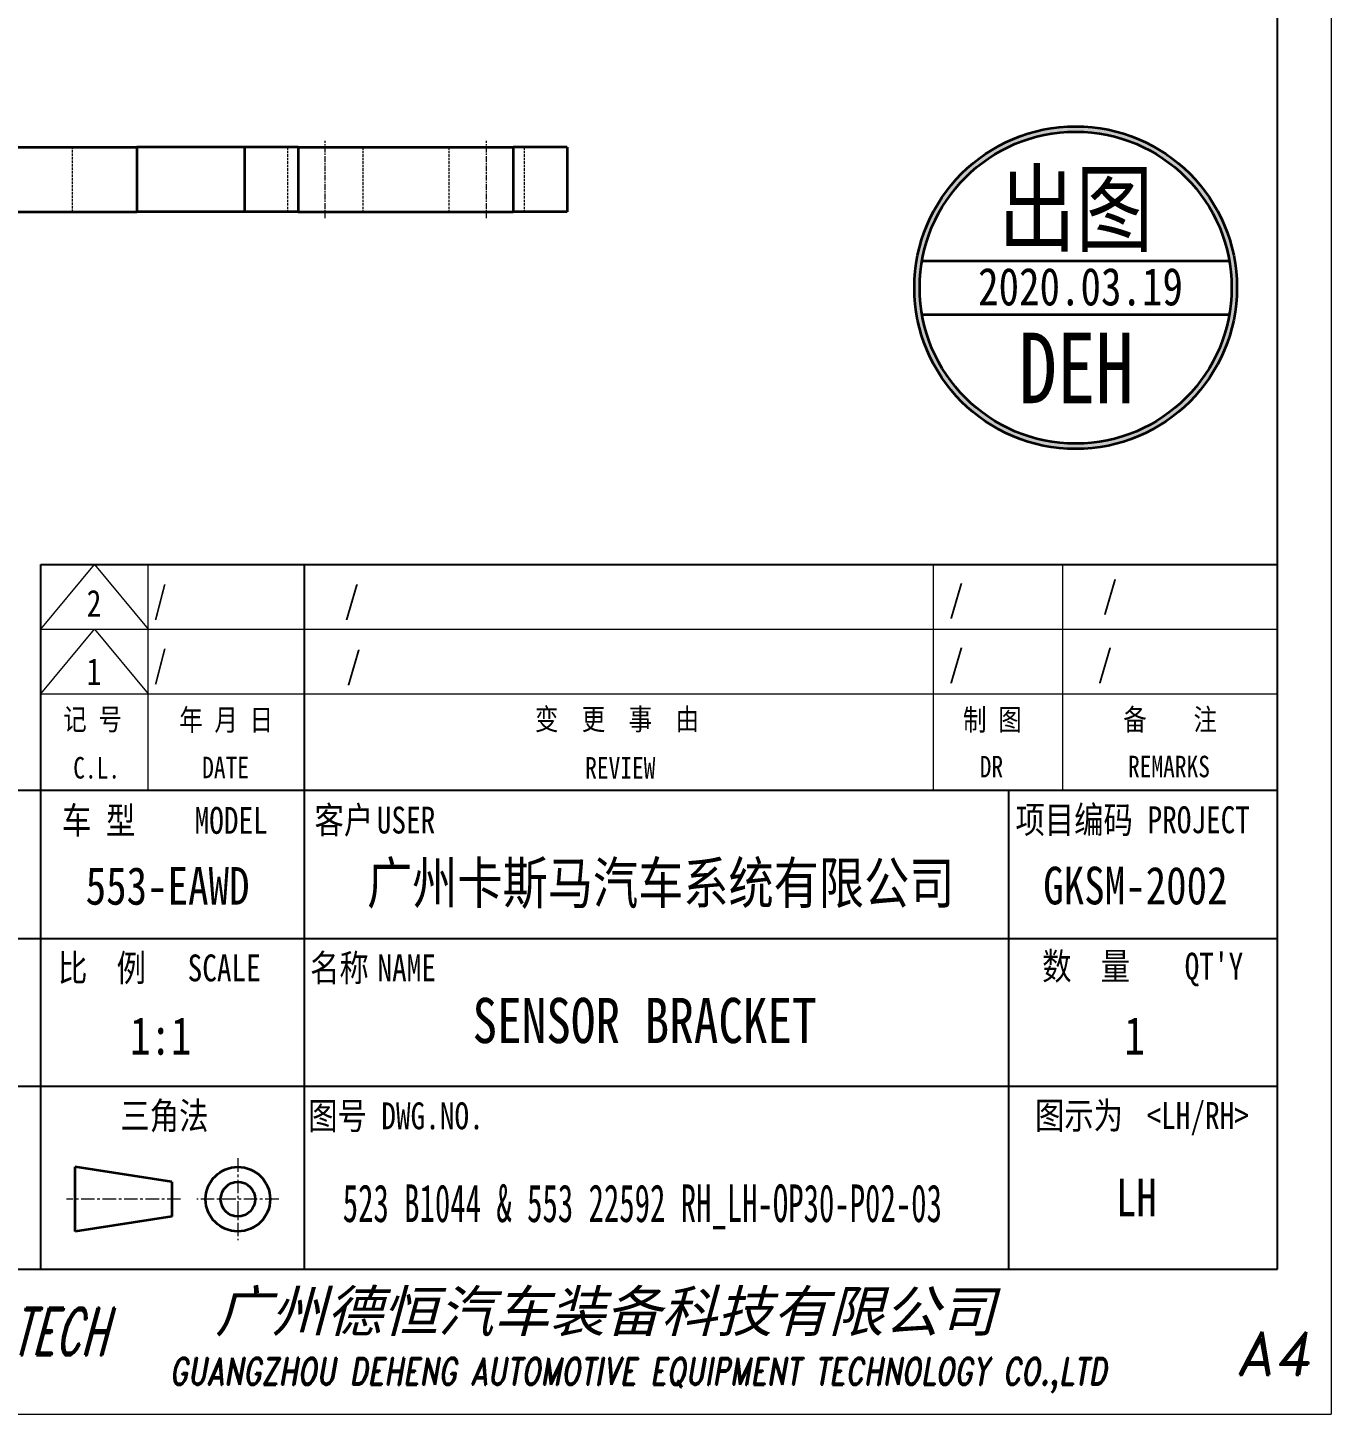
# Model space of a CAD drawing. Header units: millimetres. Extents: x -49992 to 104182, y -50696 to 36476.
# Drawn here: x -48544.2 to -48423, y 35659 to 35787.9 of the extents above; entities that cross this region are included whole.
import ezdxf
from ezdxf.enums import TextEntityAlignment as Align

# ---------------------------------------------------------------- set-up
doc = ezdxf.new("R2010")
doc.units = ezdxf.units.MM
doc.header["$LTSCALE"] = 0.5
for name, pattern in [('AM_ISO02W050x2', [3.75, 3, -0.75]), ('AM_ISO08W050x2', [9, 6, -0.75, 1.5, -0.75]), ('CENTER', [2, 1.25, -0.25, 0.25, -0.25])]:
    doc.linetypes.add(name, pattern=pattern)
for name, color, linetype, lineweight in [('中心线', 2, 'AM_ISO08W050x2', 18), ('印章专用-出图', 1, 'Continuous', 80), ('图框', 7, 'Continuous', 18), ('虚线', 1, 'AM_ISO02W050x2', 18)]:
    doc.layers.add(name, color=color, linetype=linetype, lineweight=lineweight)
for name, color, linetype in [('图\\M+19E79\\M+195B6\\M+18E9A', 7, 'Continuous'), ('图号', 7, 'Continuous'), ('图名', 7, 'Continuous'), ('数量', 7, 'Continuous'), ('车型', 7, 'Continuous')]:
    doc.layers.add(name, color=color, linetype=linetype)
doc.layers.add('打印-禁用', color=7, linetype='Continuous', lineweight=15, plot=False)
doc.styles.add('STYLE1', font='')
doc.styles.add('国标', font='simfang.ttf', dxfattribs={"width": 0.8})
doc.styles.add('标题\\M+18E9A', font='romand.shx', dxfattribs={"oblique": 10, "bigfont": 'bigfont.shx'})
doc.styles.get('STYLE1').set_extended_font_data('SimSun')

# ---------------------------------------------------------------- blocks, each defined once
blk = doc.blocks.new('GZDEH零件A4图框V01版')
at = {"layer": '中心线', "color": 1, "linetype": 'CENTER', "lineweight": 5, "ltscale": 2}
for p, q in [((108.33, 23.8), (108.33, 16.2)), ((103, 20), (92.4, 20)), ((112.13, 20), (104.53, 20))]:
    blk.add_line(p, q, dxfattribs=at)
at = {"layer": '图\\M+19E79\\M+195B6\\M+18E9A', "linetype": 'Continuous'}
for p, q in [((205, 13.5), (205, 292)), ((205, 13.5), (205, 97)), ((90, 79), (205, 79)), ((90, 13.5), (90, 79)), ((25, 13.5), (205, 13.5))]:
    blk.add_line(p, q, dxfattribs=at)
at = {"layer": '图\\M+19E79\\M+195B6\\M+18E9A', "color": 9}
for p, q in [((114.5, 79), (114.5, 13.5)), ((205, 58), (25, 58)), ((114.5, 58), (114.5, 13.5)), ((180, 58), (180, 13.5)), ((25, 44.25), (205, 44.25)), ((25, 30.5), (205, 30.5))]:
    blk.add_line(p, q, dxfattribs=at)
at = {"layer": '图框', "color": 9}
for p, q in [((90, 73), (95, 79)), ((95, 79), (100, 73)), ((100, 58), (100, 79)), ((173, 58), (173, 79)), ((185, 79), (185, 58)), ((90, 73), (205, 73)), ((90, 67), (95, 73)), ((95, 73), (100, 67)), ((90, 67), (205, 67))]:
    blk.add_line(p, q, dxfattribs=at)
at = {"layer": '图框', "color": 2, "linetype": 'ByBlock', "lineweight": 35}
for p, q in [((102.2, 21.6), (93.2, 23)), ((93.2, 17), (93.2, 23)), ((102.2, 21.6), (102.2, 18.4)), ((102.2, 18.4), (93.2, 17))]:
    blk.add_line(p, q, dxfattribs=at)
for radius in [3, 1.6]:
    blk.add_circle((108.33, 20), radius, dxfattribs=at)
at = {"layer": '打印-禁用', "linetype": 'Continuous'}
for p in [(210, 297), (0, 0)]:
    blk.add_line(p, (210, 0), dxfattribs=at)
at = {"layer": '图\\M+19E79\\M+195B6\\M+18E9A', "color": 9, "style": '国标', "width": 0.8}
for s, p in [('车 型', (95.38, 55.27)), ('MODEL', (107.71, 55.22))]:
    blk.add_text(s, height=2.5, dxfattribs=at).set_placement(p, align=Align.MIDDLE)
for s, p in [('客户', (118.19, 54)), ('USER', (123.97, 54))]:
    blk.add_text(s, height=2.5, dxfattribs=at).set_placement(p, align=Align.CENTER)
for s, p in [('项目编码 PROJECT', (180.64, 54.03)), ('比  例\u3000', (91.61, 40.25)), ('SCALE', (103.66, 40.25)), ('名称\u3000', (115.05, 40.25)), ('NAME', (121.31, 40.25)), ('数  量', (183.12, 40.41)), ("QT'Y ", (196.37, 40.41)), ('三角法', (97.41, 26.5)), ('图号', (114.87, 26.5)), ('DWG.NO.', (121.67, 26.5)), ('图示为', (182.45, 26.53)), ('<LH/RH>', (192.82, 26.53))]:
    blk.add_text(s, height=2.5, dxfattribs=at).set_placement(p)
at = {"layer": '图\\M+19E79\\M+195B6\\M+18E9A', "color": 7, "lineweight": -3, "style": 'STYLE1', "oblique": 15}
blk.add_text('广州德恒汽车装备科技有限公司', height=3.8, dxfattribs=at).set_placement((106.21, 7.68))
at = {"layer": '图\\M+19E79\\M+195B6\\M+18E9A', "color": 7, "style": '标题\\M+18E9A'}
for s, height, oblique, width, p in [('DEH-TECH', 4.4, 15, 0.6, (86.78, 7.69)), ('GUANGZHOU DEHENG AUTOMOTIVE EQUIPMENT TECHNOLOGY CO.,LTD ', 2.5, 10, 0.75, (146.18, 3.62))]:
    blk.add_text(s, height=height, dxfattribs=dict(at, oblique=oblique, width=width)).set_placement(p, align=Align.MIDDLE)
at = {"layer": '图\\M+19E79\\M+195B6\\M+18E9A', "color": 7, "style": '标题\\M+18E9A', "oblique": 10}
blk.add_text('A4', height=4, dxfattribs=at).set_placement((204.57, 5.66), align=Align.MIDDLE)
at = {"layer": '图框', "color": 9, "style": '国标', "width": 0.8}
for s, p in [('记 号', (94.82, 63.62)), ('年 月 日', (107.24, 63.57)), ('变  更  事  由', (143.58, 63.63)), ('C.L.', (95.2, 59.11)), ('DATE', (107.19, 59.14)), ('REVIEW', (143.89, 59.11))]:
    blk.add_text(s, height=2, dxfattribs=at).set_placement(p, align=Align.CENTER)
for s, p in [('制 图', (178.49, 64.61)), ('备    注', (195.02, 64.64)), ('DR', (178.4, 60.22)), ('REMARKS', (194.91, 60.23))]:
    blk.add_text(s, height=2, dxfattribs=at).set_placement(p, align=Align.MIDDLE)
blk = doc.blocks.new('DEH A4')
at = {"layer": '图框'}
blk.add_blockref('GZDEH零件A4图框V01版', (0, 0), dxfattribs=at)
blk = doc.blocks.new('出图章')
at = {"layer": '印章专用-出图'}
h = blk.add_hatch(color=256, dxfattribs=at)
h.paths.add_polyline_path([(15, 0, 1), (-15, 0, 1)])
h.paths.add_polyline_path([(14.5, 0, 1), (-14.5, 0, 1)], flags=16)
h.paths.add_polyline_path([(-7.31, -12.35), (7.41, -12.35), (7.41, -2.73), (-7.31, -2.73)], flags=8)
at = {"layer": '印章专用-出图', "lineweight": 35}
for p, q in [((-14.28, 2.5), (14.28, 2.5)), ((-14.28, -2.5), (14.28, -2.5))]:
    blk.add_line(p, q, dxfattribs=at)
for radius in [15, 14.5]:
    blk.add_circle((0, 0), radius, dxfattribs=at)
at = {"layer": '印章专用-出图', "color": 4, "style": '国标', "width": 0.8}
blk.add_text('DEH', height=6.562, dxfattribs=at).set_placement((0.05, -10.74), align=Align.CENTER)
at = {"layer": '印章专用-出图', "color": 3, "style": '国标', "width": 0.8}
blk.add_attdef('出图', text='', height=6.6, dxfattribs=at).set_placement((0, 7.35), align=Align.MIDDLE_CENTER)
at = {"layer": '印章专用-出图', "color": 2, "style": '国标', "width": 0.8}
blk.add_attdef('XXXX.XX.XX', text='', height=3.5, dxfattribs=at).set_placement((0.45, 0.1), align=Align.MIDDLE_CENTER)
blk = doc.blocks.new('YZ-CT')
at = {"layer": '印章专用-出图'}
blk.add_blockref('出图章', (0.63, 0), dxfattribs=at).add_auto_attribs({'出图': '出图', 'XXXX.XX.XX': '2020.03.19'})

msp = doc.modelspace()

# ---------------------------------------------------------------- linework, layer by layer
at = {"color": 7, "lineweight": 35}
for p, q in [((-48559.587, 35776.758), (-48534.087, 35776.758)), ((-48519.087, 35776.758), (-48499.087, 35776.758)), ((-48559.587, 35770.758), (-48534.087, 35770.758)), ((-48519.087, 35770.758), (-48499.087, 35770.758))]:
    msp.add_line(p, q, dxfattribs=at)
at = {"color": 7, "lineweight": 35, "ltscale": 0.15}
for p, q in [((-48534.087, 35776.758), (-48534.087, 35770.758)), ((-48524.087, 35776.758), (-48524.087, 35770.758)), ((-48519.087, 35776.758), (-48519.087, 35770.758)), ((-48499.087, 35776.758), (-48499.087, 35770.758)), ((-48494.087, 35776.758), (-48494.087, 35770.758))]:
    msp.add_line(p, q, dxfattribs=at)
at = {"color": 7, "lineweight": 35, "ltscale": 0.25}
for p, q in [((-48524.087, 35776.758), (-48534.087, 35776.758)), ((-48524.087, 35770.758), (-48534.087, 35770.758))]:
    msp.add_line(p, q, dxfattribs=at)
at = {"color": 7, "lineweight": 35, "ltscale": 0.125}
for p, q in [((-48519.087, 35776.758), (-48524.087, 35776.758)), ((-48494.087, 35776.758), (-48499.087, 35776.758)), ((-48519.087, 35770.758), (-48524.087, 35770.758)), ((-48494.087, 35770.758), (-48499.087, 35770.758))]:
    msp.add_line(p, q, dxfattribs=at)
at = {"layer": '中心线', "ltscale": 0.18}
for p, q in [((-48516.587, 35770.158), (-48516.587, 35777.358)), ((-48501.587, 35770.158), (-48501.587, 35777.358))]:
    msp.add_line(p, q, dxfattribs=at)
at = {"layer": '虚线', "ltscale": 0.15}
for p, q in [((-48540.087, 35770.758), (-48540.087, 35776.758)), ((-48524.087, 35776.758), (-48524.087, 35770.758)), ((-48520.087, 35776.758), (-48520.087, 35770.758)), ((-48513.087, 35776.758), (-48513.087, 35770.758)), ((-48505.087, 35776.758), (-48505.087, 35770.758)), ((-48499.087, 35776.758), (-48499.087, 35770.758)), ((-48498.087, 35776.758), (-48498.087, 35770.758))]:
    msp.add_line(p, q, dxfattribs=at)

# ---------------------------------------------------------------- block references
at = {"layer": '印章专用-出图'}
msp.add_blockref('YZ-CT', (-48447.422, 35763.707), dxfattribs=at)
at = {"layer": '图框'}
msp.add_blockref('DEH A4', (-48633.026, 35658.955), dxfattribs=at)

# ---------------------------------------------------------------- texts
at = {"layer": '图\\M+19E79\\M+195B6\\M+18E9A', "color": 3, "style": '国标'}
for s, height, width, p in [('2', 2.5, 0.8, (-48538.748, 35733.111)), ('/', 2.5, 0.705904, (-48532.516, 35733.427)), ('/', 2.5, 0.8, (-48514.78, 35733.427)), ('/', 2.5, 0.8, (-48458.575, 35733.526)), ('/', 2.5, 0.8, (-48444.28, 35733.897)), ('1', 2.5, 0.8, (-48538.759, 35726.751)), ('/', 2.5, 0.705904, (-48532.516, 35727.427)), ('/', 2.5, 0.8, (-48514.608, 35727.342)), ('/', 2.5, 0.8, (-48458.575, 35727.526)), ('/', 2.5, 0.8, (-48444.744, 35727.537)), ('广州卡斯马汽车系统有限公司', 3.85, 0.8, (-48512.681, 35706.436)), ('GKSM-2002', 3.5, 0.8, (-48449.808, 35706.365)), ('1:1', 3.5, 0.8, (-48534.725, 35692.388))]:
    msp.add_text(s, height=height, dxfattribs=dict(at, width=width)).set_placement(p)
at = {"layer": '图\\M+19E79\\M+195B6\\M+18E9A', "color": 3, "style": '国标', "width": 0.8}
msp.add_text('LH', height=3.5, dxfattribs=at).set_placement((-48441.154, 35677.371), align=Align.CENTER)
at = {"layer": '图号', "color": 3, "style": '国标', "width": 0.6}
msp.add_text('523 B1044 & 553 22592 RH_LH-OP30-P02-03', height=3.5, dxfattribs=at).set_placement((-48514.946, 35676.828))
at = {"layer": '图名', "color": 3, "style": '国标', "width": 0.8}
msp.add_text('SENSOR BRACKET', height=4.2, dxfattribs=at).set_placement((-48486.873, 35693.469), align=Align.CENTER)
at = {"layer": '数量', "color": 3, "style": '国标', "width": 0.8}
msp.add_text('1', height=3.5, dxfattribs=at).set_placement((-48441.308, 35692.403), align=Align.CENTER)
at = {"layer": '车型', "color": 3, "style": '国标', "width": 0.8}
msp.add_text('553-EAWD', height=3.5, dxfattribs=at).set_placement((-48531.231, 35706.336), align=Align.CENTER)

doc.saveas('drawing.dxf')
